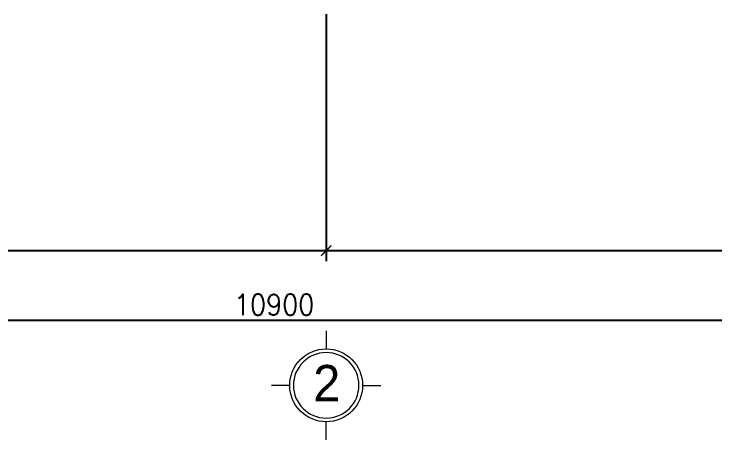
# Model space of a CAD drawing. Header units: millimetres. Extents: x -529782 to -142003, y -492574 to -273331.
# Drawn here: x -454818 to -451445, y -349371 to -347324 of the extents above; entities that cross this region are included whole.
import ezdxf
from ezdxf.enums import TextEntityAlignment as Align

# ---------------------------------------------------------------- set-up
doc = ezdxf.new("R2010")
doc.units = ezdxf.units.MM
doc.header["$LTSCALE"] = 500
doc.header["$MEASUREMENT"] = 0
doc.header["$PDMODE"] = 3
doc.linetypes.add('CENTER', pattern=[2, 1.25, -0.25, 0.25, -0.25])
doc.layers.get('0').update_dxf_attribs({"linetype": 'CONTINUOUS', "lineweight": 13})
doc.layers.get('Defpoints').update_dxf_attribs({"color": 255, "linetype": 'CONTINUOUS', "lineweight": 13})
for name, color, linetype, lineweight in [('2.thay 145', 145, 'CONTINUOUS', 18), ('3.manh 08', 8, 'CONTINUOUS', 9), ('7.tim 67', 67, 'CENTER', 9), ('9.text \xad white', 7, 'CONTINUOUS', 15)]:
    doc.layers.add(name, color=color, linetype=linetype, lineweight=lineweight)
doc.styles.add('CA.JSC1', font='')
doc.styles.get("Standard").update_dxf_attribs({"font": 'txt.shx', "width": 0.9})
doc.styles.get('CA.JSC1').set_extended_font_data('.VnAvantH')
doc.dimstyles.new('CA 50', dxfattribs={"dimscale": 0, "dimtxt": 100, "dimasz": 50, "dimexe": 50, "dimexo": 0, "dimgap": 25, "dimtad": 1, "dimdec": 0, "dimzin": 0, "dimdsep": 46, "dimtxsty": 'Standard', "dimblk": 'ARCHTICK', "dimcen": 0.09, "dimdle": 50, "dimclrd": 256, "dimclre": 256, "dimclrt": 7, "dimadec": 0, "dimazin": 0, "dimtfac": 1, "dimtdec": 0, "dimtix": 1, "dimtmove": 2, "dimatfit": 3, "dimldrblk": 'DOT', "dimfxl": 1, "dimtolj": 1, "dimtzin": 0, "dimarcsym": 0})

# ---------------------------------------------------------------- blocks, each defined once
blk = doc.blocks.new('_ArchTick')
at = {"color": 1, "linetype": 'ByBlock', "const_width": 0.150000081}
blk.add_lwpolyline([(-0.5000002699998731, -0.5000002699998731), (0.5000002699998731, 0.5000002699998731)], dxfattribs=at)
blk = doc.blocks.new('*D1932')
at = {"layer": '7.tim 67', "linetype": 'Continuous', "lineweight": -2, "transparency": 16777216}
for p, q in [((-458518.2541006918, -347324.1331595646), (-458518.2541006918, -348511.1850958695)), ((-453318.2541006918, -347324.1331595646), (-453318.2541006918, -348511.1850958695)), ((-458568.2541006918, -348461.1850958695), (-453268.2541006918, -348461.1850958695))]:
    blk.add_line(p, q, dxfattribs=at)
at = {"layer": 'Defpoints', "color": 0, "linetype": 'Continuous', "transparency": 16777216}
for p in [(-458518.2541006918, -347324.1331595646), (-453318.2541006918, -347324.1331595646), (-453318.2541006918, -348461.1850958695)]:
    blk.add_point(p, dxfattribs=at)
at = {"layer": '7.tim 67', "linetype": 'Continuous', "lineweight": -2, "transparency": 16777216, "xscale": 50, "yscale": 50, "zscale": 50, "rotation": 180}
blk.add_blockref('_ArchTick', (-458518.2541006918, -348461.1850958695), dxfattribs=at)
at = {"layer": '7.tim 67', "linetype": 'Continuous', "lineweight": -2, "transparency": 16777216, "xscale": 50, "yscale": 50, "zscale": 50}
blk.add_blockref('_ArchTick', (-453318.2541006918, -348461.1850958695), dxfattribs=at)
at = {"layer": '7.tim 67', "color": 7, "linetype": 'Continuous', "transparency": 16777216, "insert": (-455918.2541006918, -348386.1850958695), "char_height": 100, "attachment_point": 5}
blk.add_mtext('\\A1;5200', dxfattribs=at)
blk = doc.blocks.new('_DOT')
at = {"color": 1, "linetype": 'ByBlock'}
blk.add_line((-0.5, 0), (-1, 0), dxfattribs=at)
at = {"color": 1, "linetype": 'ByBlock', "const_width": 0.5}
blk.add_lwpolyline([(-0.25, 0, 1), (0.25, 0, 1)], format="xyb", close=True, dxfattribs=at)
blk = doc.blocks.new('*D1933')
at = {"layer": '7.tim 67', "linetype": 'Continuous', "lineweight": -2, "transparency": 16777216}
for p, q in [((-453318.2541006918, -347324.1331595646), (-453318.2541006918, -348511.1850958695)), ((-447618.2541006918, -347324.1331595646), (-447618.2541006918, -348511.1850958695)), ((-453368.2541006918, -348461.1850958695), (-447568.2541006918, -348461.1850958695))]:
    blk.add_line(p, q, dxfattribs=at)
at = {"layer": 'Defpoints', "color": 0, "linetype": 'Continuous', "transparency": 16777216}
for p in [(-453318.2541006918, -347324.1331595646), (-447618.2541006918, -347324.1331595646), (-447618.2541006918, -348461.1850958695)]:
    blk.add_point(p, dxfattribs=at)
at = {"layer": '7.tim 67', "linetype": 'Continuous', "lineweight": -2, "transparency": 16777216, "xscale": 50, "yscale": 50, "zscale": 50, "rotation": 180}
blk.add_blockref('_ArchTick', (-453318.2541006918, -348461.1850958695), dxfattribs=at)
at = {"layer": '7.tim 67', "linetype": 'Continuous', "lineweight": -2, "transparency": 16777216, "xscale": 50, "yscale": 50, "zscale": 50}
blk.add_blockref('_ArchTick', (-447618.2541006918, -348461.1850958695), dxfattribs=at)
at = {"layer": '7.tim 67', "color": 7, "linetype": 'Continuous', "transparency": 16777216, "insert": (-450468.2541006918, -348386.1850958695), "char_height": 100, "attachment_point": 5}
blk.add_mtext('\\A1;5700', dxfattribs=at)
blk = doc.blocks.new('*D1939')
at = {"layer": '7.tim 67', "linetype": 'Continuous', "lineweight": -2, "transparency": 16777216}
for p, q in [((-458518.2541006918, -347587.3880710235), (-458518.2541006918, -348845.8702786943)), ((-447618.2541006918, -347587.3880710235), (-447618.2541006918, -348845.8702786943)), ((-458568.2541006918, -348795.8702786943), (-447568.2541006918, -348795.8702786943))]:
    blk.add_line(p, q, dxfattribs=at)
at = {"layer": 'Defpoints', "color": 0, "linetype": 'Continuous', "transparency": 16777216}
for p in [(-458518.2541006918, -347587.3880710235), (-447618.2541006918, -347587.3880710235), (-447618.2541006918, -348795.8702786943)]:
    blk.add_point(p, dxfattribs=at)
at = {"layer": '7.tim 67', "linetype": 'Continuous', "lineweight": -2, "transparency": 16777216, "xscale": 50, "yscale": 50, "zscale": 50, "rotation": 180}
blk.add_blockref('_ArchTick', (-458518.2541006918, -348795.8702786943), dxfattribs=at)
at = {"layer": '7.tim 67', "linetype": 'Continuous', "lineweight": -2, "transparency": 16777216, "xscale": 50, "yscale": 50, "zscale": 50}
blk.add_blockref('_ArchTick', (-447618.2541006918, -348795.8702786943), dxfattribs=at)
at = {"layer": '7.tim 67', "color": 7, "linetype": 'Continuous', "transparency": 16777216, "insert": (-453568.2541006917, -348720.8702786943), "char_height": 100, "attachment_point": 5}
blk.add_mtext('\\A1;10900', dxfattribs=at)
blk = doc.blocks.new('A$C41BA5761')
at = {"layer": '2.thay 145'}
blk.add_lwpolyline([(839.9994073519047, 524.9998310285737, -3898660.642287513), (839.9994073521084, 525.0001542164828, 1.154242490888426e-06), (839.9994073524431, 524.9999926225864, 1.154242490888426e-06)], format="xyb", dxfattribs=at)
at = {"layer": '3.manh 08'}
for p, q in [((524.9994049160159, 1050.000159478077), (524.9994049160159, 875.0001713204256)), ((174.9994048396911, 525.0001523148676), (-0.000583361616008915, 525.0001523148676)), ((874.9994049923262, 525.0001523148676), (1049.999393193633, 525.0001523148676)), ((524.9994049160159, 0.0001831847475841641), (524.9994049160159, 175.000171342399))]:
    blk.add_line(p, q, dxfattribs=at)
blk.add_arc((524.9994049160159, 525.0001713313977), 349.9999999890093, 359.9999968883953, 359.9999381014106, dxfattribs=at)

msp = doc.modelspace()

# ---------------------------------------------------------------- block references
at = {"layer": '2.thay 145', "xscale": 0.5, "yscale": 0.5, "zscale": 0.5}
msp.add_blockref('A$C41BA5761', (-453580.7538031497, -349370.8703584333), dxfattribs=at)

# ---------------------------------------------------------------- texts
at = {"layer": '9.text \xad white', "style": 'CA.JSC1'}
msp.add_text('2', height=174.9999882000658, dxfattribs=at).set_placement((-453315.5037841692, -349096.6203365533), align=Align.MIDDLE)

# ---------------------------------------------------------------- dimensions: what is measured, and where the dimension line sits
at = {"layer": '7.tim 67', "color": 9, "linetype": 'Continuous'}
for base, p1, p2, picture, middle in [((-453318.2541006918, -348461.1850958695), (-458518.2541006918, -347324.1331595646), (-453318.2541006918, -347324.1331595646), '*D1932', (-455918.2541006918, -348386.1850958695)), ((-447618.2541006918, -348461.1850958695), (-453318.2541006918, -347324.1331595646), (-447618.2541006918, -347324.1331595646), '*D1933', (-450468.2541006918, -348386.1850958695))]:
    dim = msp.add_linear_dim(base=base, p1=p1, p2=p2, dimstyle='CA 50', override={"dimscale": 1}, dxfattribs=at)
    dim.commit()
    dim.dimension.update_dxf_attribs({"geometry": picture, "text_midpoint": middle})
dim = msp.add_linear_dim(base=(-447618.2541006918, -348795.8702786943), p1=(-458518.2541006918, -347587.3880710235), p2=(-447618.2541006918, -347587.3880710235), dimstyle='CA 50', override={"dimscale": 1}, dxfattribs=at)
dim.commit()
dim.dimension.update_dxf_attribs({"geometry": '*D1939', "text_midpoint": (-453568.2541006917, -348720.8702786943), "dimtype": 160})

doc.saveas('drawing.dxf')
